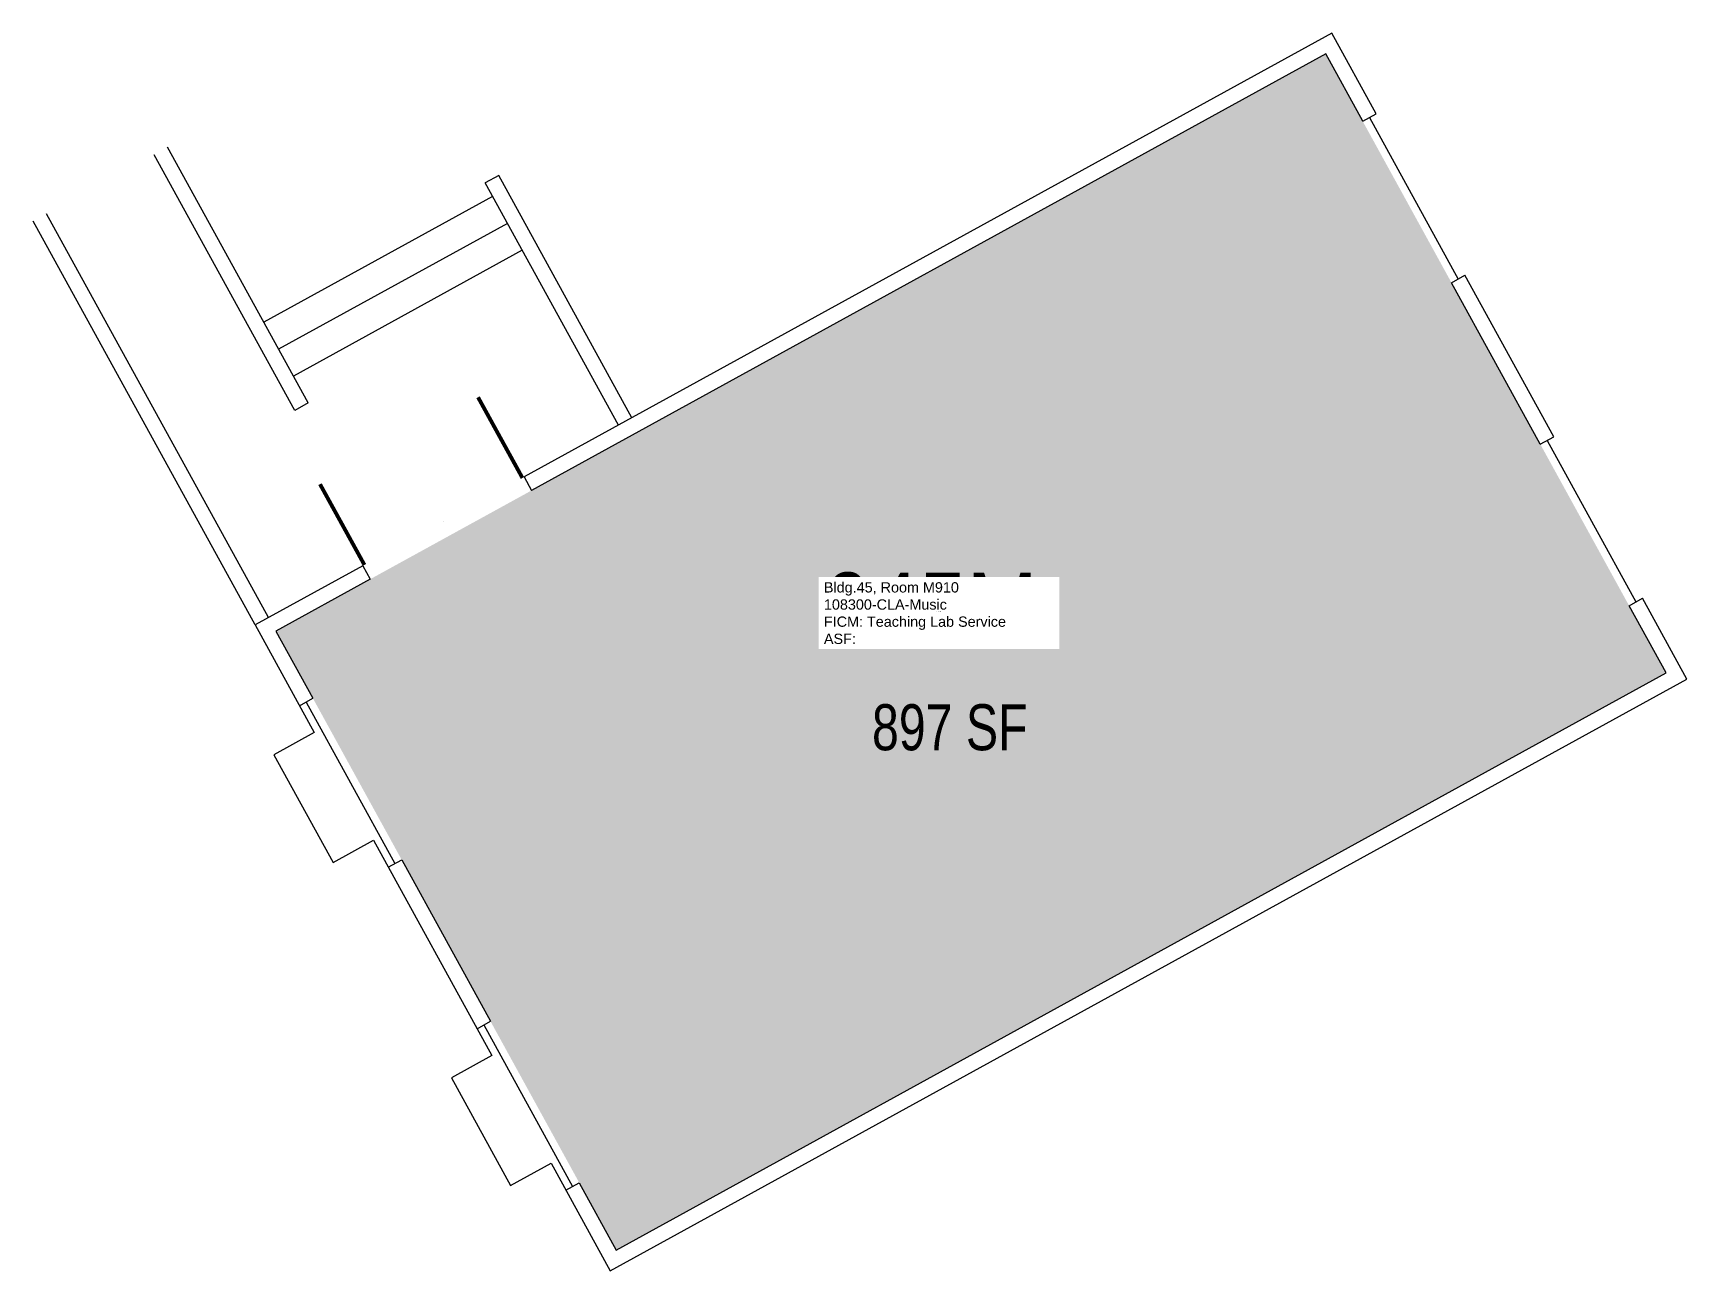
# Model space of a CAD drawing. Header units: inches. Extents: x 69224571 to 69225217, y 27666321 to 27666804.
import ezdxf
from ezdxf.enums import TextEntityAlignment as Align

# ---------------------------------------------------------------- set-up
doc = ezdxf.new("R2010")
doc.units = ezdxf.units.IN
doc.header["$MEASUREMENT"] = 0
for name, color, linetype in [('A-Door', 2, 'Continuous'), ('A-FLOR', 3, 'Continuous'), ('A-GLAZ', 1, 'Continuous'), ('A-IDEN-RNUM', 7, 'Continuous'), ('A-IDEN-SNUM', 4, 'Continuous'), ('A-IDEN-VNUM', 4, 'Continuous'), ('A-WALL', 5, 'Continuous'), ('AREA-TEXT', 3, 'Continuous'), ('Rooms-Category-Color', 7, 'Continuous'), ('Rooms-College-Color', 7, 'Continuous'), ('Rooms-Department-Color', 7, 'Continuous'), ('Rooms-Division-Color', 7, 'Continuous'), ('Rooms-Information', 7, 'Continuous')]:
    doc.layers.add(name, color=color, linetype=linetype)
doc.styles.add('Annotative', font='arial.ttf')
doc.styles.add('CP_AREA', font='arial.ttf', dxfattribs={"height": 15})
doc.styles.add('CP_ROOMSNUMBER', font='arial.ttf', dxfattribs={"height": 1})

msp = doc.modelspace()

# ---------------------------------------------------------------- hatches: boundary and pattern name
at = {"layer": 'Rooms-Category-Color', "true_color": 0xe3f498}
msp.add_hatch(color=61, dxfattribs=at).paths.add_polyline_path([(69224665.73, 27666570.53), (69225075.84, 27666796), (69225208.81, 27666554.14), (69224798.7, 27666328.67)])
at = {"layer": 'Rooms-College-Color', "true_color": 0xadadad}
msp.add_hatch(color=253, dxfattribs=at).paths.add_polyline_path([(69224665.73, 27666570.53), (69225075.84, 27666796), (69225208.81, 27666554.14), (69224798.7, 27666328.67)])
at = {"layer": 'Rooms-Department-Color', "true_color": 0xb2d6e9}
msp.add_hatch(color=254, dxfattribs=at).paths.add_polyline_path([(69224665.73, 27666570.53), (69225075.84, 27666796), (69225208.81, 27666554.14), (69224798.7, 27666328.67)])
at = {"layer": 'Rooms-Division-Color', "true_color": 0xb2d6e9}
msp.add_hatch(color=254, dxfattribs=at).paths.add_polyline_path([(69224665.73, 27666570.53), (69225075.84, 27666796), (69225208.81, 27666554.14), (69224798.7, 27666328.67)])

# ---------------------------------------------------------------- linework, layer by layer
at = {"layer": 'A-Door'}
for points in [[(69224762.05, 27666630.32, 1.5, 1.5, 0), (69224744.7, 27666661.86, 0, 0, 0), (69224744.05, 27666661.5, 0, 0, 0.414214), (69224731.88, 27666612.02, 0, 0, 0.414214)], [(69224700.31, 27666596.36, 1.5, 1.5, 0), (69224682.96, 27666627.9, 0, 0, 0), (69224683.62, 27666628.26, 0, 0, -0.414214), (69224731.92, 27666612.03, 0, 0, -0.414214)]]:
    msp.add_lwpolyline(points, format="xyseb", dxfattribs=at)
at = {"layer": 'A-FLOR'}
for p, q in [((69224673.11, 27666656.75), (69224618.19, 27666756.64)), ((69224678.37, 27666659.64), (69224623.44, 27666759.53)), ((69224752.77, 27666748.47), (69224747.51, 27666745.58)), ((69224799.55, 27666650.94), (69224747.51, 27666745.58)), ((69224804.8, 27666653.83), (69224752.77, 27666748.47)), ((69224750.4, 27666740.32), (69224661.02, 27666691.18)), ((69224657.59, 27666572.89), (69224570.87, 27666730.63)), ((69224662.84, 27666575.78), (69224576.12, 27666733.52)), ((69224756.19, 27666729.81), (69224666.8, 27666680.67)), ((69224761.97, 27666719.29), (69224672.58, 27666670.15)), ((69224678.37, 27666659.64), (69224673.11, 27666656.75))]:
    msp.add_line(p, q, dxfattribs=at)
at = {"layer": 'A-GLAZ'}
for p, q in [((69225090.29, 27666769.71), (69225095.55, 27666772.6)), ((69225092.92, 27666771.16), (69225127.61, 27666708.06)), ((69225124.98, 27666706.62), (69225130.24, 27666709.51)), ((69225159.67, 27666643.52), (69225164.93, 27666646.41)), ((69225162.3, 27666644.97), (69225196.99, 27666581.88)), ((69225194.36, 27666580.43), (69225199.61, 27666583.32)), ((69224674.93, 27666541.35), (69224680.19, 27666544.24)), ((69224677.56, 27666542.79), (69224712.25, 27666479.7)), ((69224709.62, 27666478.25), (69224714.88, 27666481.14)), ((69224744.31, 27666415.16), (69224749.56, 27666418.05)), ((69224746.93, 27666416.61), (69224781.62, 27666353.51)), ((69224778.99, 27666352.07), (69224784.25, 27666354.96))]:
    msp.add_line(p, q, dxfattribs=at)
at = {"layer": 'A-WALL'}
for p, q in [((69224762.74, 27666630.71), (69224765.63, 27666625.45)), ((69224699.65, 27666596.02), (69224702.54, 27666590.76))]:
    msp.add_line(p, q, dxfattribs=at)
for points in [[(69225095.55, 27666772.6), (69225078.21, 27666804.15), (69224762.74, 27666630.71)], [(69225090.29, 27666769.71), (69225075.84, 27666796), (69224765.63, 27666625.45)], [(69225159.67, 27666643.52), (69225124.98, 27666706.62)], [(69225164.93, 27666646.41), (69225130.24, 27666709.51)], [(69224731.19, 27666613.36), (69224731.16, 27666613.34)], [(69224699.65, 27666596.02), (69224657.59, 27666572.89), (69224680.71, 27666530.83)], [(69224702.54, 27666590.76), (69224665.73, 27666570.53), (69224680.19, 27666544.24)], [(69224773.21, 27666362.58), (69224796.34, 27666320.52), (69225216.96, 27666551.77), (69225199.61, 27666583.32)], [(69224784.25, 27666354.96), (69224798.7, 27666328.67), (69225208.81, 27666554.14), (69225194.36, 27666580.43)], [(69224680.71, 27666530.83), (69224664.94, 27666522.16), (69224688.06, 27666480.1), (69224703.84, 27666488.77)], [(69224703.84, 27666488.77), (69224750.09, 27666404.65)], [(69224714.88, 27666481.14), (69224749.56, 27666418.05)], [(69224750.09, 27666404.65), (69224734.31, 27666395.97), (69224757.44, 27666353.91), (69224773.21, 27666362.58)]]:
    msp.add_lwpolyline(points, dxfattribs=at)

# ---------------------------------------------------------------- texts
at = {"layer": 'A-IDEN-RNUM', "style": 'CP_ROOMSNUMBER'}
msp.add_text('0910-00', height=0.281, dxfattribs=at).set_placement((69224924.68, 27666578.2), align=Align.MIDDLE)
at = {"layer": 'A-IDEN-SNUM', "style": 'CP_ROOMSNUMBER'}
msp.add_text('0450M91000', height=0.281, dxfattribs=at).set_placement((69224924.68, 27666578.2), align=Align.MIDDLE)
at = {"layer": 'A-IDEN-VNUM', "style": 'Annotative', "width": 0.85}
msp.add_text('045M', height=28.125, dxfattribs=at).set_placement((69224921.59, 27666579.31), align=Align.MIDDLE)
at = {"layer": 'AREA-TEXT', "style": 'CP_AREA', "width": 0.75}
msp.add_text('897 SF', height=18, dxfattribs=at).set_placement((69224928.99, 27666532.94), align=Align.MIDDLE_CENTER)

# ---------------------------------------------------------------- next in the draw order: texts
at = {"layer": 'Rooms-Information', "insert": (69224879.82, 27666565.43), "char_height": 4.0179, "width": 90, "attachment_point": 7, "style": 'Annotative', "bg_fill": 3, "box_fill_scale": 1.5, "bg_fill_color": 256, "bg_fill_true_color": 13158600, "bg_fill_transparency": 0}
msp.add_mtext('Bldg.45, Room M910^M^J108300-CLA-Music^M^JFICM: Teaching Lab Service^M^JASF: ', dxfattribs=at)

doc.saveas('drawing.dxf')
